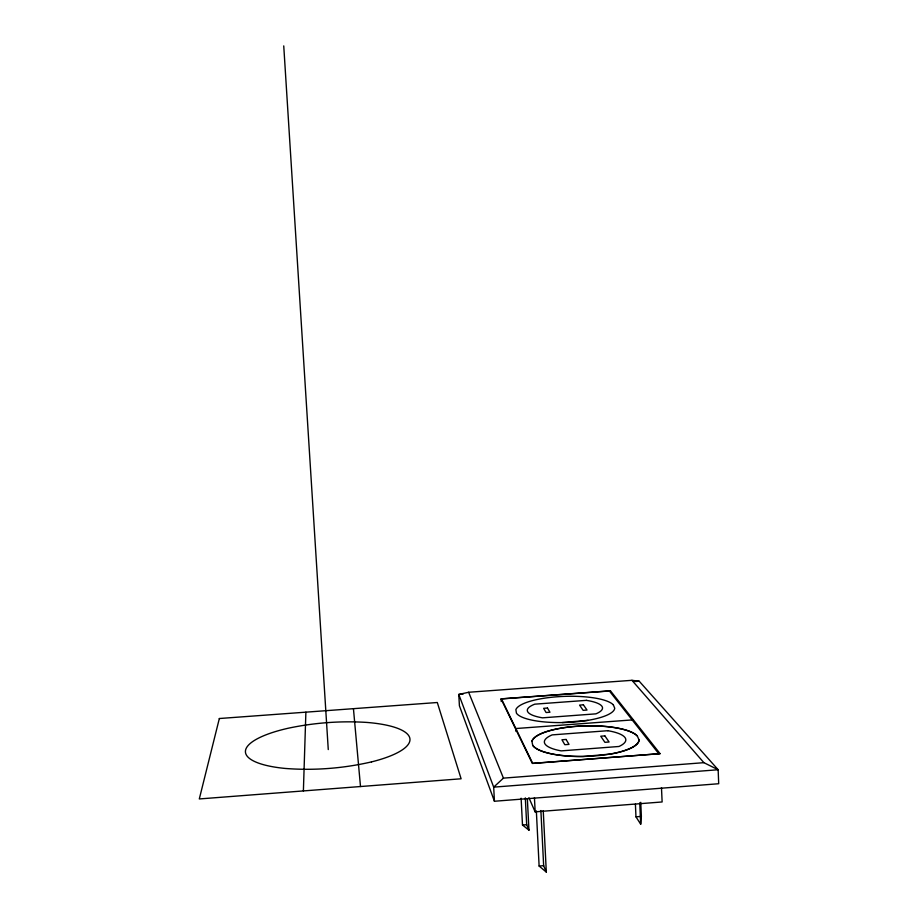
<?xml version="1.0" encoding="UTF-8"?>
<svg xmlns="http://www.w3.org/2000/svg" width="918" height="918" viewBox="0 0 918 918"><rect width="100%" height="100%" fill="white"/><g stroke="black" fill="none" stroke-linecap="round" stroke-linejoin="round"><path stroke-width="1.38" d="M303.388 790.926L305.889 712.161M635.405 804.145L635.967 816.825L640.684 824.192L641.372 816.4L640.753 802.309M463.051 694.123L458.782 694.433L493.689 787.139L718.151 769.743L703.899 762.674L503.431 778.131L493.689 787.139L494.435 801.253L718.702 783.731L718.151 769.743L639.226 681.225L631.951 680.318L468.639 692.264L458.782 694.433L459.413 705.804L494.435 801.253M588.082 720.332L562.218 722.569M539.118 866.041L543.651 865.674L546.313 872.1L539.118 866.041L536.341 810.881M535.148 811.845L662.13 801.965L661.476 787.644M522.491 825.018L526.68 824.685L528.952 830.182L522.491 825.018L521.114 798.201M635.967 816.825L641.372 816.4M660.088 753.667L532.738 763.42L501.423 698.827L610.436 690.818L660.088 753.667L532.291 763.386L501.102 698.942L610.47 690.91M633.34 719.838L515.836 728.536L516.008 731.439M607.945 730.694L552.166 734.893A40.736 11.59 -1.6 0 0 561.208 750.878L618.962 746.483A40.736 11.59 -1.6 0 0 607.796 730.705M634.969 681.535L639.226 681.225M586.476 700.354L534.792 704.163A37.615 9.914 -1.9 0 0 542.515 717.83L595.885 713.848A37.615 9.914 -1.9 0 0 586.338 700.365M631.951 680.318L703.899 762.674M609.322 690.898L658.734 753.667M528.917 797.742L535.183 811.971L534.425 797.57M613.304 704.772L614.727 708.214A49.538 13.07 -1.9 0 1 568.931 722.351A49.538 13.07 -1.9 0 1 516.455 713.183L515.87 709.694A49.538 13.07 -1.9 0 1 561.518 696.498A49.538 13.07 -1.9 0 1 613.35 704.863M468.639 692.264L503.431 778.131M353.441 708.673L360.499 786.531M283.742 45.9L328.265 749.57M501.102 698.942L501.239 701.524M527.357 798.798L528.952 830.182M525.314 797.868L526.68 824.685M543.238 810.594L546.313 872.1M540.886 810.525L543.651 865.674M639.754 802.757L640.684 824.192M531.958 741.354A53.657 15.273 -1.6 0 1 580.704 726.104A53.657 15.273 -1.6 0 1 637.356 736.075M639.02 739.885A53.646 15.273 -1.6 0 1 590.113 756.202A53.646 15.273 -1.6 0 1 532.669 745.209M219.345 718.519L199.298 798.947L461.111 778.785L437.301 702.511L219.345 718.519M371.469 761.906C343.275 768.423 314.128 770.695 285.268 768.446A82.517 22.996 -4.5 0 1 245.439 751.131A82.517 22.996 -4.5 0 1 288.241 728.226C313.979 722.764 340.44 720.733 366.707 722.42A82.517 22.996 -4.5 0 1 371.469 761.906M610.872 754.034L582.861 756.535A53.657 15.273 -1.6 0 1 532.704 745.313L531.924 741.251A53.646 15.273 -1.6 0 1 580.658 726A53.646 15.273 -1.6 0 1 637.299 735.972L639.077 739.988A53.657 15.273 -1.6 0 1 610.872 754.034M604.87 735.892L600.739 736.202L604.905 742.318L609.093 742.008L604.87 735.892M566.085 739.46L561.942 739.77L564.811 744.705L569.011 744.383L566.085 739.46M583.4 704.829L579.579 705.104L583.137 710.337L587.015 710.05L583.4 704.829M547.472 708.042L543.628 708.317L546.084 712.529L549.962 712.242L547.472 708.042"/></g></svg>
